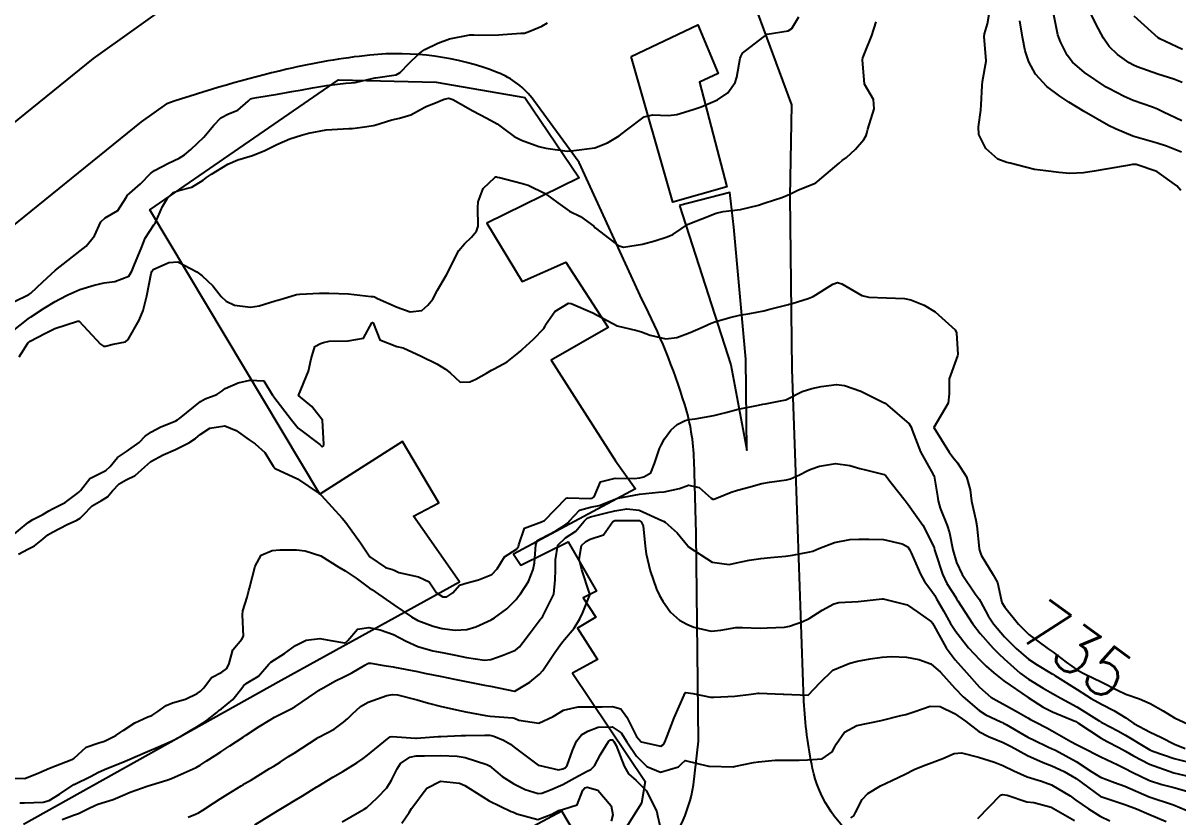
# Model space of a CAD drawing. Header units: metres. Extents: x 307586 to 320046, y 7427249 to 7434250.
# Drawn here: x 315339.7 to 315434.2, y 7432163.5 to 7432228.5 of the extents above; entities that cross this region are included whole.
import ezdxf
from ezdxf.enums import TextEntityAlignment as Align

# ---------------------------------------------------------------- set-up
doc = ezdxf.new("R2010")
doc.units = ezdxf.units.M
doc.header["$MEASUREMENT"] = 0
for name, color, linetype in [('Cotas', 45, 'Continuous'), ('Curvas de Nivel 1m', 11, 'Continuous'), ('Curvas de Nivel 5m', 15, 'Continuous'), ('Edificações', 30, 'Continuous'), ('Vias Primárias', 230, 'Continuous')]:
    doc.layers.add(name, color=color, linetype=linetype)
doc.styles.add('Style-STANDARD', font='STANDARD.shx')

msp = doc.modelspace()

# ---------------------------------------------------------------- linework, layer by layer
at = {"layer": 'Curvas de Nivel 1m', "flags": 128}
for points, elevation in [([(315338.318, 7432202.841), (315340.139, 7432204.283), (315340.249, 7432204.367), (315340.335, 7432204.425), (315341.469, 7432205.145), (315342.354, 7432205.698), (315342.718, 7432205.894), (315343.382, 7432206.245), (315344.367, 7432206.687), (315345.554, 7432207.035), (315346.373, 7432207.232), (315347.236, 7432207.339), (315348.379, 7432207.759), (315348.627, 7432208.186), (315348.801, 7432208.598), (315349.442, 7432210.174), (315349.719, 7432210.865), (315350.43, 7432211.969), (315350.515, 7432212.075), (315350.562, 7432212.159), (315351.13, 7432213.47), (315351.541, 7432214.149), (315352.005, 7432214.599), (315352.462, 7432214.776), (315353.551, 7432215.045), (315354.476, 7432215.626), (315354.747, 7432215.848), (315355.159, 7432216.11), (315356.491, 7432216.918), (315357.301, 7432217.276), (315358.499, 7432217.651), (315359.506, 7432218.055), (315360.508, 7432218.545), (315361.549, 7432218.993), (315362.516, 7432219.304), (315363.081, 7432219.451), (315364.52, 7432219.73), (315366.39, 7432219.84), (315366.522, 7432219.834), (315366.653, 7432219.837), (315367.487, 7432219.96), (315368.392, 7432220.084), (315368.525, 7432220.108), (315369.914, 7432220.547), (315370.535, 7432220.699), (315371.473, 7432220.977), (315372.548, 7432221.557), (315372.772, 7432221.675), (315373.328, 7432221.892), (315374.191, 7432222.249), (315374.557, 7432222.331), (315374.899, 7432222.217), (315375.523, 7432221.865), (315376.545, 7432221.301), (315377.675, 7432220.7), (315378.529, 7432220.227), (315379.067, 7432219.822), (315379.912, 7432219.205), (315380.514, 7432218.892), (315381.923, 7432218.372), (315382.507, 7432218.23), (315384.263, 7432218.005), (315384.505, 7432218.01), (315384.789, 7432218.039), (315386.508, 7432218.262), (315387.561, 7432218.671), (315388.518, 7432219.257), (315389.101, 7432219.701), (315390.544, 7432220.798), (315391.247, 7432220.972), (315392.545, 7432220.898), (315393.219, 7432220.98), (315394.55, 7432221.389), (315395.212, 7432221.63), (315396.559, 7432222.203), (315397.406, 7432222.76), (315398, 7432223.596), (315398.137, 7432224.037), (315398.413, 7432225.592), (315398.453, 7432225.743), (315398.607, 7432226.01), (315400.623, 7432227.56), (315402.343, 7432227.827), (315402.63, 7432228.02), (315403.207, 7432228.972)], 733), ([(315338.987, 7432205.667), (315340.199, 7432206.282), (315340.364, 7432206.388), (315341.339, 7432207.305), (315342.383, 7432208.26), (315344.399, 7432209.848), (315344.887, 7432210.233), (315345.574, 7432211.064), (315346.099, 7432212.215), (315346.436, 7432212.542), (315347.494, 7432213.148), (315348.153, 7432214.193), (315348.267, 7432214.381), (315348.458, 7432214.552), (315349.327, 7432215.32), (315350.157, 7432216.165), (315350.486, 7432216.42), (315351.639, 7432217.001), (315352.496, 7432217.418), (315352.94, 7432217.694), (315353.455, 7432218.13), (315353.993, 7432218.641), (315354.513, 7432219.136), (315355.346, 7432220.108), (315355.905, 7432220.727), (315356.537, 7432221.035), (315357.291, 7432221.333), (315358.153, 7432222.074), (315358.352, 7432222.275), (315358.556, 7432222.34), (315358.87, 7432222.379), (315360.559, 7432222.662), (315361.722, 7432222.868), (315362.563, 7432223.018), (315363.407, 7432223.169), (315364.567, 7432223.368), (315366.151, 7432223.559), (315366.569, 7432223.58), (315366.917, 7432223.619), (315368.392, 7432223.952), (315368.537, 7432223.987), (315368.574, 7432223.992), (315370.267, 7432224.235), (315370.58, 7432224.413), (315371.321, 7432225.184), (315372.06, 7432225.905), (315372.354, 7432226.154), (315372.607, 7432226.303), (315373.677, 7432226.824), (315374.616, 7432227.191), (315376.275, 7432227.511), (315376.619, 7432227.506), (315376.985, 7432227.48), (315378.62, 7432227.515), (315380.458, 7432227.639), (315380.621, 7432227.642), (315380.764, 7432227.656), (315381.198, 7432227.794), (315382.186, 7432228.226), (315382.63, 7432228.479)], 732), ([(315339.422, 7432201.167), (315340.119, 7432202.283), (315340.315, 7432202.465), (315341.502, 7432203.087), (315342.325, 7432203.492), (315344.187, 7432204.088), (315344.331, 7432204.075), (315346.074, 7432202.212), (315346.31, 7432202.038), (315346.478, 7432202.041), (315347.09, 7432202.202), (315348.102, 7432202.405), (315348.317, 7432202.602), (315349.225, 7432204.177), (315349.552, 7432204.964), (315349.86, 7432206.168), (315350.206, 7432207.988), (315350.262, 7432208.162), (315350.385, 7432208.32), (315351.649, 7432208.889), (315352.391, 7432208.94), (315353.951, 7432208.124), (315354.38, 7432207.805), (315355.256, 7432206.991), (315355.951, 7432206.096), (315356.357, 7432205.713), (315357.04, 7432205.395), (315358.35, 7432205.232), (315359.061, 7432205.35), (315360.358, 7432205.74), (315360.588, 7432205.809), (315361.305, 7432206.031), (315362.116, 7432206.272), (315362.366, 7432206.309), (315363.983, 7432206.388), (315364.367, 7432206.385), (315364.754, 7432206.382), (315366.367, 7432206.335), (315368.2, 7432206.117), (315368.364, 7432206.102), (315368.486, 7432206.07), (315368.745, 7432205.944), (315370.353, 7432205.231), (315371.409, 7432204.847), (315372.349, 7432204.972), (315372.857, 7432205.393), (315373.259, 7432205.891), (315373.637, 7432206.621), (315374.383, 7432207.88), (315375.395, 7432209.865), (315375.849, 7432210.421), (315376.42, 7432210.96), (315376.832, 7432211.441), (315376.962, 7432211.845), (315376.932, 7432213.361), (315376.956, 7432213.845), (315377.384, 7432214.926), (315378.323, 7432215.832), (315378.428, 7432215.886), (315378.484, 7432215.889), (315378.531, 7432215.877), (315378.712, 7432215.827), (315380.477, 7432215.378), (315381.056, 7432215.212), (315382.464, 7432214.539), (315383.477, 7432213.77), (315384.446, 7432213.072), (315385.339, 7432212.643), (315386.434, 7432211.85), (315386.556, 7432211.729), (315388.419, 7432210.28), (315388.864, 7432210.15), (315390.42, 7432210.374), (315391.439, 7432210.653), (315392.426, 7432210.987), (315392.901, 7432211.182), (315393.591, 7432211.648), (315394.093, 7432211.987), (315394.438, 7432212.133), (315395.26, 7432212.447), (315396.446, 7432212.923), (315397.004, 7432213.048), (315398.449, 7432213.223), (315399.911, 7432213.568), (315400.295, 7432213.723), (315400.456, 7432213.778), (315401.809, 7432214.2), (315402.467, 7432214.489), (315403.17, 7432214.836), (315404.481, 7432215.359), (315404.59, 7432215.41), (315404.744, 7432215.516), (315406.498, 7432217.02), (315406.764, 7432217.223), (315407.117, 7432217.484), (315407.846, 7432218.143), (315408.525, 7432218.955), (315408.714, 7432219.283), (315408.769, 7432219.466), (315408.868, 7432219.796), (315409.373, 7432221.458), (315409.32, 7432222.218), (315408.573, 7432223.47), (315408.418, 7432225.472), (315408.445, 7432225.631), (315408.609, 7432226.048), (315409.177, 7432227.462), (315409.53, 7432228.566)], 734), ([(315434.514, 7432217.902), (315433.298, 7432218.396), (315432.525, 7432218.635), (315430.627, 7432219.199), (315430.533, 7432219.231), (315429.132, 7432219.814), (315428.542, 7432220.103), (315426.553, 7432221.25), (315425.303, 7432222.011), (315424.565, 7432222.481), (315423.496, 7432223.291), (315422.588, 7432224.287), (315422.017, 7432225.306), (315421.735, 7432226.186), (315421.505, 7432227.311), (315421.296, 7432228.661)], 736), ([(315434.546, 7432220.467), (315433.046, 7432221.175), (315432.555, 7432221.429), (315432.145, 7432221.596), (315430.562, 7432222.144), (315429.819, 7432222.464), (315428.572, 7432223.113), (315428.37, 7432223.232), (315426.59, 7432224.42), (315425.608, 7432225.265), (315425.177, 7432225.84), (315424.62, 7432226.939), (315424.479, 7432227.281), (315424.412, 7432227.496), (315424.051, 7432229.286)], 737), ([(315434.58, 7432223.601), (315433.883, 7432223.868), (315432.589, 7432224.279), (315430.907, 7432224.888), (315430.6, 7432225.015), (315430.24, 7432225.205), (315429.275, 7432225.885), (315428.616, 7432226.563), (315428.142, 7432227.235), (315427.531, 7432228.35), (315427.106, 7432229.245)], 738), ([(315434.614, 7432226.299), (315432.75, 7432227.179), (315432.624, 7432227.262), (315432.072, 7432227.745), (315430.65, 7432229.022)], 739), ([(315339.351, 7432185.045), (315340.11, 7432185.451), (315340.674, 7432185.715), (315341.35, 7432186.268), (315341.769, 7432186.621), (315342.129, 7432186.824), (315343.338, 7432187.445), (315344.139, 7432187.82), (315344.399, 7432187.969), (315344.634, 7432188.225), (315345.396, 7432188.972), (315346.155, 7432189.426), (315346.642, 7432189.721), (315347.048, 7432190.201), (315347.585, 7432190.783), (315348.177, 7432191.101), (315348.903, 7432191.459), (315349.685, 7432192.168), (315350.197, 7432192.605), (315351.204, 7432193.148), (315352.207, 7432193.59), (315353.283, 7432194.124), (315353.837, 7432194.497), (315354.224, 7432194.818), (315355.007, 7432195.326), (315356.234, 7432195.52), (315357.174, 7432195.136), (315358.218, 7432194.396), (315358.728, 7432194.062), (315359.502, 7432193.347), (315360.195, 7432192.224), (315360.354, 7432192.038), (315362.18, 7432191.185), (315363.946, 7432189.993), (315364.072, 7432189.902), (315364.161, 7432189.824), (315365.848, 7432187.973), (315366.14, 7432187.631), (315367.332, 7432185.958), (315368.106, 7432184.822), (315369.389, 7432183.931), (315369.948, 7432183.779), (315370.091, 7432183.723), (315370.468, 7432183.538), (315372.086, 7432183.183), (315372.969, 7432182.774), (315373.561, 7432181.878), (315374.068, 7432181.538), (315374.396, 7432181.539), (315374.896, 7432181.862), (315375.445, 7432182.491), (315376.081, 7432182.695), (315376.988, 7432182.937), (315378.088, 7432183.378), (315378.526, 7432183.824), (315379.114, 7432184.808), (315380.117, 7432185.429), (315380.267, 7432185.652), (315380.288, 7432185.798), (315380.771, 7432187.159), (315382.142, 7432187.672), (315382.396, 7432187.776), (315384.171, 7432189.601), (315384.285, 7432189.636), (315386.171, 7432189.576), (315386.301, 7432189.599), (315386.466, 7432189.727), (315386.966, 7432190.941), (315388.188, 7432191.253), (315389.726, 7432191.225), (315390.189, 7432191.272), (315390.521, 7432191.345), (315391.088, 7432191.671), (315391.409, 7432192.46), (315391.819, 7432193.664), (315391.946, 7432193.934), (315392.225, 7432194.454), (315392.727, 7432195.163), (315393.259, 7432195.65), (315393.916, 7432195.973), (315394.247, 7432196.043), (315394.728, 7432196.113), (315396.25, 7432196.363), (315397.244, 7432196.609), (315398.256, 7432196.89), (315399.91, 7432197.215), (315400.26, 7432197.291), (315400.48, 7432197.339), (315401.575, 7432197.547), (315402.147, 7432197.658), (315402.265, 7432197.702), (315403.479, 7432198.324), (315404.279, 7432198.575), (315405.047, 7432198.743), (315406.284, 7432198.902), (315406.946, 7432198.82), (315408.276, 7432198.354), (315410.129, 7432197.442), (315410.221, 7432197.399), (315410.262, 7432197.376), (315410.474, 7432197.224), (315412.246, 7432195.694), (315412.401, 7432195.418), (315412.49, 7432195.166), (315413.152, 7432193.411), (315414.194, 7432191.537), (315414.253, 7432191.459), (315414.285, 7432191.399), (315414.554, 7432189.771), (315414.603, 7432189.394), (315414.773, 7432188.782), (315415.338, 7432187.382), (315415.525, 7432186.767), (315415.814, 7432185.375), (315416.108, 7432184.349), (315416.577, 7432183.365), (315417.635, 7432181.797), (315417.955, 7432181.351), (315418.071, 7432181.163), (315418.71, 7432179.991), (315419.13, 7432179.334), (315420.037, 7432178.273), (315421, 7432177.31), (315422.014, 7432176.446), (315422.708, 7432175.988), (315423.895, 7432175.272), (315424.002, 7432175.204), (315424.151, 7432175.118), (315425.984, 7432173.962), (315427.14, 7432173.238), (315427.968, 7432172.768), (315428.987, 7432172.239), (315429.957, 7432171.646), (315430.634, 7432171.193), (315431.946, 7432170.48), (315432.844, 7432170.069), (315433.936, 7432169.505), (315434.831, 7432169.141)], 736), ([(315338.302, 7432166.719), (315339.887, 7432166.696), (315341.009, 7432167.152), (315341.896, 7432167.525), (315343.731, 7432168.233), (315343.904, 7432168.359), (315344.893, 7432169.24), (315345.917, 7432169.606), (315346.381, 7432169.743), (315347.326, 7432170.196), (315347.684, 7432170.435), (315347.929, 7432170.618), (315348.883, 7432171.231), (315349.946, 7432171.716), (315350.256, 7432171.849), (315350.761, 7432172.152), (315351.446, 7432172.657), (315351.96, 7432172.866), (315353.022, 7432173.182), (315353.968, 7432173.627), (315354.26, 7432173.817), (315354.519, 7432174.105), (315355.153, 7432174.931), (315355.992, 7432175.372), (315356.403, 7432175.68), (315356.596, 7432176.084), (315356.898, 7432177.197), (315357.633, 7432178.074), (315357.772, 7432178.326), (315357.685, 7432180.074), (315357.717, 7432180.404), (315358.064, 7432181.509), (315358.178, 7432181.961), (315358.205, 7432182.068), (315358.27, 7432182.263), (315358.732, 7432184.06), (315359.205, 7432184.955), (315360.112, 7432185.343), (315360.749, 7432185.398), (315362.114, 7432185.395), (315362.816, 7432185.306), (315364.106, 7432184.889), (315365.575, 7432183.975), (315366.09, 7432183.657), (315366.981, 7432183.064), (315368.076, 7432182.26), (315368.257, 7432182.13), (315368.534, 7432181.943), (315370.057, 7432180.89), (315371.518, 7432179.905), (315372.04, 7432179.601), (315373.286, 7432179.132), (315374.034, 7432178.949), (315375.075, 7432178.817), (315376.033, 7432178.877), (315376.79, 7432179.088), (315378.041, 7432179.672), (315378.308, 7432179.826), (315379.302, 7432180.563), (315380.066, 7432181.331), (315380.271, 7432181.598), (315380.427, 7432181.796), (315381.078, 7432182.795), (315381.464, 7432183.786), (315381.573, 7432184.313), (315381.676, 7432185.784), (315381.796, 7432186.114), (315382.128, 7432186.318), (315383.325, 7432186.952), (315384.14, 7432187.464), (315384.307, 7432187.582), (315384.439, 7432187.747), (315385.263, 7432188.632), (315386.16, 7432188.866), (315386.869, 7432189.016), (315388.17, 7432189.539), (315388.3, 7432189.579), (315388.856, 7432189.7), (315390.176, 7432189.95), (315391.734, 7432190.108), (315392.178, 7432190.14), (315393.439, 7432190.389), (315394.183, 7432190.678), (315395.043, 7432190.488), (315396.043, 7432189.612), (315396.172, 7432189.532), (315396.253, 7432189.528), (315396.459, 7432189.607), (315397.666, 7432190.107), (315398.18, 7432190.273), (315399.126, 7432190.519), (315400.185, 7432190.799), (315400.82, 7432190.92), (315402.189, 7432191.115), (315402.521, 7432191.205), (315403.261, 7432191.529), (315403.878, 7432191.841), (315404.198, 7432191.981), (315404.912, 7432192.221), (315406.202, 7432192.444), (315407.395, 7432192.284), (315408.199, 7432192.036), (315408.653, 7432191.918), (315410.194, 7432191.542), (315410.327, 7432191.439), (315410.758, 7432190.864), (315411.904, 7432189.423), (315412.168, 7432189.095), (315413.349, 7432187.408), (315414.128, 7432185.917), (315414.27, 7432185.543), (315414.306, 7432185.397), (315414.382, 7432185.133), (315414.96, 7432183.387), (315415.329, 7432182.621), (315416.074, 7432181.451), (315416.124, 7432181.369), (315416.22, 7432181.22), (315417.412, 7432179.356), (315418.041, 7432178.54), (315419.122, 7432177.334), (315419.567, 7432176.876), (315420.014, 7432176.47), (315421.333, 7432175.307), (315421.996, 7432174.81), (315423.189, 7432174.077), (315423.978, 7432173.626), (315424.654, 7432173.263), (315425.966, 7432172.536), (315427.794, 7432171.392), (315427.954, 7432171.29), (315427.993, 7432171.269), (315428.064, 7432171.228), (315429.311, 7432170.574), (315429.943, 7432170.221), (315431.654, 7432169.183), (315431.931, 7432169.033), (315432.178, 7432168.927), (315433.92, 7432168.317), (315435.013, 7432168.042)], 737), ([(315339.464, 7432164.68), (315339.859, 7432164.686), (315341.384, 7432164.741), (315341.862, 7432164.889), (315342.709, 7432165.409), (315343.882, 7432166.18), (315343.916, 7432166.197), (315343.972, 7432166.229), (315345.247, 7432166.859), (315345.893, 7432167.191), (315346.594, 7432167.505), (315347.901, 7432168.026), (315348.271, 7432168.184), (315349.91, 7432168.888), (315350.804, 7432169.261), (315351.919, 7432169.762), (315352.606, 7432170.13), (315353.426, 7432170.622), (315353.935, 7432170.908), (315354.676, 7432171.369), (315355.574, 7432172.094), (315355.783, 7432172.264), (315355.956, 7432172.382), (315356.904, 7432173.14), (315357.63, 7432174.073), (315357.777, 7432174.271), (315357.978, 7432174.441), (315358.999, 7432175.043), (315359.84, 7432176.042), (315360.005, 7432176.205), (315361.135, 7432176.906), (315362.018, 7432177.573), (315362.885, 7432178.007), (315364.024, 7432178.139), (315364.922, 7432177.981), (315366.021, 7432177.793), (315366.16, 7432177.831), (315366.299, 7432177.967), (315367.096, 7432178.896), (315368.034, 7432179.045), (315368.947, 7432178.852), (315370.028, 7432178.466), (315371.084, 7432177.909), (315372.019, 7432177.478), (315373.272, 7432177.138), (315374.014, 7432176.987), (315375.107, 7432176.764), (315376.01, 7432176.582), (315377.486, 7432176.357), (315378.009, 7432176.403), (315378.942, 7432176.746), (315380.017, 7432177.191), (315380.356, 7432177.46), (315380.632, 7432177.794), (315381.229, 7432178.59), (315382.052, 7432179.689), (315382.089, 7432179.743), (315382.117, 7432179.779), (315382.252, 7432179.974), (315383.166, 7432181.764), (315383.266, 7432182.944), (315383.288, 7432183.762), (315383.291, 7432184.577), (315383.494, 7432185.759), (315384.129, 7432186.358), (315384.97, 7432186.906), (315385.649, 7432187.735), (315385.893, 7432187.987), (315386.148, 7432188.077), (315387.461, 7432188.409), (315388.156, 7432188.585), (315389.125, 7432188.729), (315390.157, 7432188.633), (315392.012, 7432187.794), (315392.144, 7432187.728), (315392.277, 7432187.658), (315393.265, 7432186.773), (315394.124, 7432185.701), (315394.188, 7432185.629), (315396.104, 7432184.365), (315397.501, 7432184.197), (315398.104, 7432184.327), (315399.151, 7432184.531), (315400.11, 7432184.672), (315400.9, 7432184.763), (315402.113, 7432184.876), (315402.692, 7432184.954), (315404.119, 7432185.223), (315404.341, 7432185.287), (315404.846, 7432185.503), (315406.128, 7432185.987), (315407.379, 7432186.229), (315408.131, 7432186.259), (315408.942, 7432186.269), (315410.131, 7432186.218), (315411.673, 7432185.879), (315412.125, 7432185.621), (315412.265, 7432185.419), (315412.389, 7432185.147), (315413.158, 7432183.409), (315413.489, 7432182.808), (315414.079, 7432182.013), (315414.328, 7432181.64), (315414.473, 7432181.386), (315415.044, 7432180.399), (315415.631, 7432179.374), (315416.043, 7432178.705), (315417.101, 7432177.359), (315418.013, 7432176.39), (315418.542, 7432175.876), (315419.16, 7432175.333), (315419.993, 7432174.68), (315421.973, 7432173.3), (315423.21, 7432172.526), (315423.962, 7432172.138), (315425.863, 7432171.341), (315425.953, 7432171.298), (315426.031, 7432171.249), (315427.941, 7432169.994), (315428.429, 7432169.714), (315429.394, 7432169.208), (315429.929, 7432168.916), (315430.585, 7432168.532), (315431.913, 7432167.854), (315433.903, 7432167.15), (315435.898, 7432166.683)], 738), ([(315342.934, 7432163.334), (315343.847, 7432163.672), (315344.252, 7432163.823), (315345.077, 7432164.218), (315345.591, 7432164.479), (315345.859, 7432164.584), (315347.104, 7432164.957), (315347.869, 7432165.292), (315348.484, 7432165.57), (315349.881, 7432166.047), (315349.965, 7432166.076), (315350.247, 7432166.156), (315351.495, 7432166.536), (315351.888, 7432166.693), (315352.924, 7432167.155), (315353.898, 7432167.593), (315354.223, 7432167.783), (315354.72, 7432168.102), (315355.438, 7432168.564), (315355.911, 7432168.874), (315356.645, 7432169.353), (315357.753, 7432170.072), (315357.854, 7432170.141), (315357.925, 7432170.189), (315359.048, 7432170.942), (315359.945, 7432171.495), (315360.292, 7432171.693), (315360.95, 7432172.03), (315361.619, 7432172.36), (315361.958, 7432172.553), (315363.691, 7432173.715), (315363.972, 7432173.905), (315364.019, 7432173.943), (315364.088, 7432173.989), (315365.301, 7432174.659), (315365.988, 7432174.988), (315366.639, 7432175.318), (315367.694, 7432175.953), (315367.881, 7432176.075), (315368.005, 7432176.123), (315368.179, 7432176.121), (315369.251, 7432175.931), (315370.001, 7432175.816), (315370.123, 7432175.797), (315371.996, 7432175.428), (315372.577, 7432175.308), (315373.99, 7432175.021), (315375.039, 7432174.807), (315375.984, 7432174.618), (315377.5, 7432174.315), (315377.979, 7432174.223), (315379.943, 7432173.831), (315379.973, 7432173.83), (315381.203, 7432174.569), (315381.994, 7432175.209), (315382.269, 7432175.506), (315382.437, 7432175.773), (315383.239, 7432176.985), (315383.8, 7432177.753), (315383.896, 7432177.881), (315384.027, 7432178.04), (315384.812, 7432178.972), (315385.281, 7432179.738), (315385.532, 7432180.261), (315386.072, 7432181.616), (315386.109, 7432181.693), (315386.11, 7432181.73), (315386.074, 7432181.831), (315385.439, 7432183.737), (315385.233, 7432184.612), (315385.423, 7432185.737), (315385.786, 7432186.074), (315386.128, 7432186.246), (315387.233, 7432186.618), (315387.979, 7432187.712), (315388.086, 7432187.768), (315388.144, 7432187.775), (315390.029, 7432187.798), (315390.144, 7432187.783), (315390.302, 7432187.678), (315390.463, 7432187.354), (315390.625, 7432185.675), (315390.723, 7432185.065), (315391.047, 7432183.67), (315391.571, 7432182.172), (315391.812, 7432181.663), (315392.068, 7432181.174), (315392.698, 7432180.289), (315393.443, 7432179.639), (315394.048, 7432179.295), (315394.611, 7432179.057), (315396.04, 7432178.731), (315396.836, 7432178.807), (315398.045, 7432179.04), (315398.586, 7432179.041), (315400.044, 7432178.968), (315400.605, 7432178.993), (315402.046, 7432179.066), (315402.449, 7432179.132), (315403.546, 7432179.518), (315404.056, 7432179.777), (315405.117, 7432180.445), (315406.068, 7432180.97), (315406.487, 7432181.067), (315408.07, 7432181.166), (315410.018, 7432181.386), (315410.072, 7432181.391), (315410.121, 7432181.391), (315412.068, 7432180.88), (315412.935, 7432180.281), (315414.054, 7432179.49), (315414.139, 7432179.389), (315414.243, 7432179.195), (315415.263, 7432177.378), (315416.013, 7432176.396), (315416.935, 7432175.361), (315417.985, 7432174.156), (315418.923, 7432173.336), (315419.598, 7432172.954), (315419.967, 7432172.761), (315421.195, 7432172.073), (315421.956, 7432171.638), (315422.174, 7432171.516), (315422.593, 7432171.29), (315423.498, 7432170.827), (315423.946, 7432170.586), (315425.475, 7432169.717), (315425.935, 7432169.469), (315426.356, 7432169.246), (315427.921, 7432168.454), (315429.308, 7432167.813), (315429.907, 7432167.505), (315430.474, 7432167.194), (315431.896, 7432166.516), (315432.909, 7432166.181), (315433.891, 7432165.934), (315435.535, 7432165.485)], 739), ([(315358.681, 7432162.897), (315359.849, 7432163.608), (315360.544, 7432164.033), (315361.36, 7432164.525), (315361.865, 7432164.827), (315362.605, 7432165.276), (315363.76, 7432165.992), (315363.884, 7432166.065), (315365.08, 7432166.789), (315365.896, 7432167.267), (315366.337, 7432167.527), (315367.038, 7432167.959), (315367.554, 7432168.306), (315367.909, 7432168.586), (315369.537, 7432169.926), (315369.762, 7432170.086), (315369.926, 7432170.126), (315371.853, 7432169.971), (315371.924, 7432169.973), (315373.685, 7432170.115), (315373.927, 7432170.126), (315375.582, 7432170.2), (315375.928, 7432170.211), (315377.522, 7432170.241), (315377.929, 7432170.226), (315378.262, 7432170.159), (315379.054, 7432169.813), (315379.605, 7432169.482), (315379.925, 7432169.254), (315381.869, 7432167.78), (315381.903, 7432167.762), (315383.55, 7432167.406), (315383.9, 7432167.474), (315384.08, 7432167.569), (315384.247, 7432167.747), (315384.697, 7432168.966), (315385.025, 7432169.739), (315385.428, 7432170.245), (315385.941, 7432170.548), (315386.787, 7432170.879), (315387.945, 7432170.911), (315388.669, 7432170.428), (315389.121, 7432169.692), (315389.915, 7432168.511), (315390.78, 7432167.671), (315391.898, 7432167.192), (315393.375, 7432167.638), (315393.639, 7432167.902), (315393.911, 7432168.166), (315395.812, 7432167.703), (315395.904, 7432167.684), (315397.844, 7432167.651), (315397.904, 7432167.656), (315399.49, 7432167.985), (315399.91, 7432168.058), (315401.272, 7432168.187), (315401.913, 7432168.192), (315403.242, 7432168.191), (315403.913, 7432168.197), (315405.109, 7432168.304), (315405.923, 7432168.858), (315406.148, 7432169.27), (315406.252, 7432169.487), (315406.957, 7432170.466), (315407.948, 7432171.007), (315409.953, 7432171.44), (315411.558, 7432171.823), (315411.958, 7432171.918), (315412.711, 7432172.159), (315413.965, 7432172.596), (315414.785, 7432172.562), (315415.959, 7432172.005), (315416.857, 7432171.361), (315417.945, 7432170.541), (315418.726, 7432170.124), (315419.936, 7432169.638), (315420.572, 7432169.314), (315421.922, 7432168.558), (315423.191, 7432168.004), (315423.91, 7432167.714), (315424.918, 7432167.26), (315425.897, 7432166.688), (315427.857, 7432165.23), (315427.883, 7432165.216), (315427.911, 7432165.201), (315429.873, 7432164.558), (315430.85, 7432164.209), (315431.862, 7432163.779), (315433.279, 7432163.159)], 741), ([(315365.845, 7432163.145), (315367.264, 7432163.956), (315367.638, 7432164.17), (315367.859, 7432164.325), (315368.71, 7432165.098), (315369.485, 7432165.926), (315369.889, 7432166.556), (315370.334, 7432167.48), (315370.62, 7432167.913), (315371.375, 7432168.438), (315371.909, 7432168.535), (315372.566, 7432168.546), (315373.91, 7432168.556), (315375.26, 7432168.506), (315375.908, 7432168.408), (315377.691, 7432167.832), (315377.902, 7432167.711), (315378.937, 7432166.858), (315379.887, 7432166.249), (315380.808, 7432165.791), (315381.878, 7432165.445), (315382.17, 7432165.485), (315382.882, 7432165.765), (315383.887, 7432166.183), (315384.885, 7432166.748), (315385.899, 7432167.29), (315386.2, 7432167.427), (315386.485, 7432167.724), (315386.984, 7432168.652), (315387.625, 7432169.713), (315387.799, 7432169.847), (315387.934, 7432169.857), (315388.023, 7432169.798), (315388.084, 7432169.708), (315388.261, 7432169.372), (315388.918, 7432167.695), (315389.269, 7432167.062), (315389.891, 7432166.51), (315390.736, 7432165.671), (315391.576, 7432163.944), (315391.649, 7432163.662), (315391.845, 7432162.826)], 742), ([(315407.466, 7432163.474), (315407.696, 7432163.631), (315407.859, 7432163.89), (315408.381, 7432164.957), (315408.855, 7432165.455), (315409.889, 7432166.077), (315410.807, 7432166.518), (315411.899, 7432167.049), (315412.633, 7432167.409), (315413.528, 7432167.777), (315413.911, 7432167.904), (315414.984, 7432168.312), (315415.923, 7432168.734), (315416.514, 7432168.774), (315417.919, 7432168.427), (315419.218, 7432168.026), (315419.909, 7432167.749), (315420.811, 7432167.311), (315421.898, 7432166.825), (315423.065, 7432166.453), (315423.892, 7432166.156), (315425.416, 7432165.255), (315425.878, 7432164.921), (315426.899, 7432164.208), (315427.859, 7432163.616), (315428.656, 7432163.218)], 742), ([(315370.73, 7432163.025), (315371.317, 7432163.905), (315371.523, 7432164.238), (315371.865, 7432164.705), (315372.379, 7432165.389), (315372.76, 7432165.887), (315373.889, 7432166.464), (315375.44, 7432166.302), (315375.886, 7432166.115), (315376.308, 7432165.846), (315377.868, 7432164.853), (315379.673, 7432163.986), (315379.855, 7432163.917), (315380.135, 7432163.797), (315381.848, 7432163.333), (315382.986, 7432163.763), (315383.54, 7432164.072), (315383.859, 7432164.147), (315385.064, 7432164.539), (315385.543, 7432165.733), (315385.696, 7432165.921), (315385.885, 7432165.971), (315386.748, 7432165.721), (315387.864, 7432164.457), (315388, 7432163.708), (315387.848, 7432163.185)], 743), ([(315417.854, 7432163.425), (315419.712, 7432165.323), (315419.883, 7432165.369), (315420.247, 7432165.316), (315421.875, 7432164.786), (315422.452, 7432164.713), (315423.869, 7432164.343), (315425.778, 7432163.251)], 743)]:
    msp.add_lwpolyline(points, dxfattribs=dict(at, elevation=elevation))
at = {"layer": 'Curvas de Nivel 5m', "flags": 128}
for points, elevation in [([(315434.477, 7432214.773), (315434.148, 7432215.163), (315432.494, 7432216.322), (315430.801, 7432216.896), (315430.5, 7432216.897), (315430.111, 7432216.818), (315428.496, 7432216.556), (315427.375, 7432216.36), (315426.492, 7432216.207), (315425.388, 7432216.163), (315424.493, 7432216.25), (315423.41, 7432216.375), (315422.495, 7432216.5), (315421.859, 7432216.669), (315420.5, 7432217.008), (315420.235, 7432217.059), (315419.502, 7432217.335), (315418.516, 7432218.21), (315417.931, 7432219.356), (315417.912, 7432219.984), (315418.097, 7432221.355), (315418.126, 7432221.786), (315418.201, 7432223.354), (315418.246, 7432223.685), (315418.538, 7432225.351), (315418.539, 7432225.416), (315418.369, 7432227.353), (315418.394, 7432227.584), (315418.639, 7432228.414), (315418.791, 7432229.207)], 735), ([(315338.554, 7432186.304), (315340.136, 7432187.619), (315340.541, 7432187.873), (315341.354, 7432188.268), (315341.832, 7432188.578), (315342.148, 7432188.735), (315343.165, 7432189.257), (315344.16, 7432189.984), (315344.3, 7432190.091), (315344.428, 7432190.227), (315345.187, 7432191.21), (315346.185, 7432191.707), (315346.515, 7432191.88), (315346.857, 7432192.203), (315347.45, 7432192.948), (315348.205, 7432193.419), (315349.24, 7432194.175), (315349.709, 7432194.679), (315350.226, 7432195.05), (315350.961, 7432195.424), (315352.24, 7432195.928), (315352.373, 7432196.006), (315352.527, 7432196.136), (315354.257, 7432197.522), (315354.642, 7432197.724), (315355.584, 7432198.097), (315355.995, 7432198.363), (315356.268, 7432198.575), (315357.32, 7432199.032), (315358.275, 7432199.268), (315359.427, 7432199.205), (315360.129, 7432198.042), (315360.193, 7432197.972), (315360.262, 7432197.91), (315361.705, 7432196.025), (315362.233, 7432195.345), (315364.014, 7432193.993), (315364.115, 7432193.894), (315364.211, 7432193.811), (315364.305, 7432193.896), (315364.338, 7432193.989), (315364.243, 7432195.99), (315363.365, 7432197.114), (315362.263, 7432198.02), (315363.096, 7432200.008), (315363.297, 7432201.006), (315363.593, 7432202.007), (315364.062, 7432202.256), (315364.316, 7432202.341), (315364.775, 7432202.45), (315366.318, 7432202.48), (315367.577, 7432202.701), (315368.269, 7432203.951), (315368.313, 7432203.97), (315368.333, 7432203.968), (315368.364, 7432203.95), (315368.927, 7432202.549), (315370.314, 7432202.006), (315370.835, 7432201.915), (315372.303, 7432201.219), (315373.575, 7432200.606), (315374.287, 7432200.166), (315374.673, 7432199.874), (315375.506, 7432199.092), (315376.276, 7432199.14), (315376.771, 7432199.352), (315377.641, 7432199.836), (315378.047, 7432200.072), (315378.288, 7432200.197), (315379.353, 7432200.759), (315380.309, 7432201.534), (315380.449, 7432201.661), (315380.606, 7432201.797), (315381.487, 7432202.623), (315382.33, 7432203.501), (315382.439, 7432203.672), (315382.486, 7432203.778), (315383.233, 7432204.888), (315384.36, 7432205.56), (315384.576, 7432205.541), (315386.348, 7432204.765), (315388.333, 7432203.71), (315389.96, 7432203.316), (315390.328, 7432203.208), (315391.055, 7432202.944), (315392.323, 7432202.648), (315393.231, 7432202.743), (315394.328, 7432203.158), (315395.37, 7432203.624), (315396.033, 7432203.919), (315396.339, 7432204.028), (315397.567, 7432204.376), (315398.348, 7432204.567), (315399.207, 7432204.72), (315400.354, 7432204.946), (315400.84, 7432205.071), (315402.362, 7432205.46), (315402.422, 7432205.479), (315402.651, 7432205.537), (315403.959, 7432205.932), (315404.369, 7432206.116), (315405.998, 7432207.115), (315406.381, 7432207.264), (315406.733, 7432207.133), (315408.37, 7432206.184), (315408.946, 7432206.039), (315410.369, 7432206.006), (315411.86, 7432205.933), (315412.367, 7432205.845), (315413.476, 7432205.409), (315414.355, 7432204.842), (315416.001, 7432203.375), (315416.104, 7432203.147), (315416.233, 7432201.371), (315416.201, 7432201.261), (315415.518, 7432199.382), (315415.505, 7432198.151), (315415.417, 7432197.383), (315414.243, 7432195.4), (315415.5, 7432193.381), (315415.81, 7432192.977), (315416.204, 7432192.502), (315416.921, 7432191.363), (315417.236, 7432190.306), (315417.348, 7432189.358), (315417.684, 7432187.82), (315417.78, 7432187.354), (315417.975, 7432185.501), (315417.998, 7432185.351), (315418.117, 7432184.95), (315419.104, 7432183.335), (315419.458, 7432182.701), (315419.766, 7432181.325), (315419.833, 7432181.086), (315420.067, 7432180.692), (315421.172, 7432179.309), (315422.04, 7432178.471), (315423.608, 7432177.276), (315423.869, 7432177.12), (315424.02, 7432177.021), (315425.083, 7432176.188), (315426.006, 7432175.55), (315426.576, 7432175.244), (315427.993, 7432174.556), (315429.294, 7432173.9), (315429.979, 7432173.593), (315431.083, 7432173.189), (315431.969, 7432172.807), (315433.023, 7432172.223), (315433.958, 7432171.633), (315435.057, 7432171.139)], 735), ([(315353.251, 7432163.523), (315353.849, 7432163.76), (315354.082, 7432163.877), (315354.441, 7432164.104), (315355.303, 7432164.653), (315355.867, 7432165.019), (315356.524, 7432165.433), (315357.571, 7432166.073), (315357.766, 7432166.189), (315357.885, 7432166.264), (315358.41, 7432166.584), (315359.897, 7432167.493), (315360.237, 7432167.699), (315360.77, 7432168.031), (315361.461, 7432168.471), (315361.91, 7432168.765), (315363.803, 7432169.992), (315363.879, 7432170.035), (315363.924, 7432170.059), (315365.183, 7432170.729), (315365.943, 7432171.278), (315366.31, 7432171.603), (315366.685, 7432171.963), (315367.353, 7432172.562), (315367.963, 7432172.94), (315369.505, 7432173.463), (315369.969, 7432173.547), (315370.369, 7432173.516), (315371.965, 7432173.106), (315372.914, 7432172.837), (315373.96, 7432172.58), (315375.586, 7432172.224), (315375.956, 7432172.145), (315377.571, 7432171.834), (315377.952, 7432171.792), (315379.806, 7432171.658), (315379.951, 7432171.62), (315380.29, 7432171.456), (315381.947, 7432171.222), (315383.106, 7432171.763), (315383.958, 7432172.276), (315385.161, 7432172.538), (315385.961, 7432172.55), (315387.122, 7432172.558), (315387.962, 7432172.569), (315388.645, 7432172.385), (315389.135, 7432171.692), (315389.414, 7432171.154), (315389.937, 7432170.111), (315390.295, 7432169.676), (315391.928, 7432169.322), (315392.129, 7432169.458), (315392.238, 7432169.655), (315392.435, 7432170.15), (315392.997, 7432171.644), (315393.839, 7432173.5), (315393.889, 7432173.631), (315393.913, 7432173.691), (315393.974, 7432173.721), (315394.544, 7432173.624), (315395.97, 7432173.345), (315396.246, 7432173.331), (315397.971, 7432173.422), (315399.296, 7432173.57), (315399.879, 7432173.656), (315399.974, 7432173.657), (315401.923, 7432173.591), (315401.974, 7432173.588), (315403.973, 7432173.51), (315404.966, 7432174.522), (315405.944, 7432175.491), (315405.975, 7432175.519), (315406.003, 7432175.54), (315407.378, 7432176.108), (315408.011, 7432176.29), (315409.038, 7432176.479), (315410.015, 7432176.602), (315410.796, 7432176.651), (315412.015, 7432176.601), (315413.036, 7432176.427), (315414.01, 7432176.053), (315414.793, 7432175.382), (315415.983, 7432174.073), (315416.669, 7432173.363), (315417.962, 7432172.244), (315418.52, 7432171.903), (315419.737, 7432171.323), (315419.885, 7432171.254), (315419.952, 7432171.221), (315420.164, 7432171.105), (315421.941, 7432170.077), (315422.454, 7432169.808), (315423.58, 7432169.275), (315423.931, 7432169.117), (315424.199, 7432168.997), (315425.915, 7432168.083), (315427.186, 7432167.237), (315427.898, 7432166.786), (315429.027, 7432166.345), (315429.891, 7432166.047), (315431.883, 7432165.18), (315433.874, 7432164.527), (315434.914, 7432164.092)], 740)]:
    msp.add_lwpolyline(points, dxfattribs=dict(at, elevation=elevation))
at = {"layer": 'Edificações'}
msp.add_lwpolyline([(315389.499, 7432225.737), (315394.944, 7432228.317), (315396.619, 7432224.343), (315395.083, 7432223.646), (315397.317, 7432215.07), (315392.91, 7432213.809)], close=True, dxfattribs=at)
for points in [[(315339.76, 7432162.958), (315360.854, 7432174.733), (315375.437, 7432182.776), (315371.69, 7432188.147), (315373.745, 7432189.233), (315370.784, 7432194.243), (315364.008, 7432189.929), (315350.107, 7432213.185), (315365.529, 7432223.824), (315373.527, 7432223.643), (315380.798, 7432222.372), (315385.239, 7432215.807), (315377.665, 7432212.115), (315380.573, 7432207.334), (315384.148, 7432208.908), (315387.602, 7432203.582), (315382.937, 7432200.895), (315388.208, 7432192.665), (315389.844, 7432190.365), (315379.857, 7432185.045), (315380.465, 7432184.134), (315384.342, 7432186.032), (315386.66, 7432182.008), (315385.562, 7432181.457), (315386.594, 7432179.892), (315385.103, 7432178.976), (315386.746, 7432176.419), (315384.682, 7432175.299), (315390.644, 7432166.444), (315390.338, 7432164.669), (315388.886, 7432162.379)], [(315386.211, 7432159.975), (315383.804, 7432164.02), (315366.678, 7432154.853)]]:
    msp.add_lwpolyline(points, dxfattribs=at)
at = {"layer": 'Vias Primárias'}
for points, elevation in [([(315403.625, 7432173.011), (315402.955, 7432191.761), (315402.662, 7432200.123), (315402.495, 7432214.274), (315402.623, 7432221.769), (315399.61, 7432229.959), (315399.9, 7432231.878), (315403.064, 7432232.977), (315403.17, 7432238.788), (315418.698, 7432249.29), (315442.267, 7432264.278), (315460.514, 7432276.734), (315476.05, 7432287.598, -0.030225), (315481.62, 7432291.012, -0.15165), (315486.262, 7432291.897, -0.168328), (315492.254, 7432289.031, -0.199049), (315495.254, 7432281.899, -0.14343), (315493.777, 7432276.757), (315485.461, 7432265.813), (315470.35, 7432246.572), (315463.465, 7432236.972, 0.209908), (315461.269, 7432226.585, 0.081155)], 753.955), ([(315403.625, 7432173.011), (315402.955, 7432191.761), (315402.662, 7432200.123), (315402.495, 7432214.274), (315402.623, 7432221.769), (315399.61, 7432229.959), (315399.9, 7432231.878), (315403.064, 7432232.977), (315403.17, 7432238.788), (315418.698, 7432249.29), (315442.267, 7432264.278), (315460.514, 7432276.734), (315476.05, 7432287.598, -0.030225), (315481.62, 7432291.012, -0.15165), (315486.262, 7432291.897, -0.168328), (315492.254, 7432289.031, -0.199049), (315495.254, 7432281.899, -0.14343), (315493.777, 7432276.757), (315485.461, 7432265.813), (315470.35, 7432246.572), (315463.465, 7432236.972, 0.209908), (315461.269, 7432226.585, 0.081155)], 753.955), ([(315391.599, 7432160.049, 0.148252), (315394.596, 7432166.156), (315394.997, 7432169.731), (315394.796, 7432186.714), (315394.635, 7432192.684, 0.068523), (315393.875, 7432197.274, 0.042494), (315390.395, 7432205.846), (315385.237, 7432217.077), (315381.521, 7432222.146, 0.142825), (315378.536, 7432224.436, 0.118898), (315368.095, 7432225.843, 0.032671), (315361.305, 7432224.692, 0.023454), (315351.491, 7432221.867, 6.059275)], 737.804), ([(315391.599, 7432160.049, 0.148252), (315394.596, 7432166.156), (315394.997, 7432169.731), (315394.796, 7432186.714), (315394.635, 7432192.684, 0.068523), (315393.875, 7432197.274, 0.042494), (315390.395, 7432205.846), (315385.237, 7432217.077), (315381.521, 7432222.146, 0.142825), (315378.536, 7432224.436, 0.118898), (315368.095, 7432225.843, 0.032671), (315361.305, 7432224.692, 0.023454), (315351.491, 7432221.867, 6.059275)], 737.804), ([(315473.236, 7432106.713), (315468.452, 7432114.818), (315463.437, 7432122.64), (315462.14, 7432124.15), (315459.886, 7432125.651), (315442.935, 7432136.873), (315415.662, 7432155.794), (315407.926, 7432161.779, -0.177468), (315404.336, 7432167.49, -0.040901), (315403.625, 7432173.011)], 753.955), ([(315473.236, 7432106.713), (315468.452, 7432114.818), (315463.437, 7432122.64), (315462.14, 7432124.15), (315459.886, 7432125.651), (315442.935, 7432136.873), (315415.662, 7432155.794), (315407.926, 7432161.779, -0.177468), (315404.336, 7432167.49, -0.040901), (315403.625, 7432173.011)], 753.955)]:
    msp.add_lwpolyline(points, format="xyb", dxfattribs=dict(at, elevation=elevation))
for points in [[(315196.842, 7431993.039), (315205.124, 7432003.472), (315208.895, 7432010.676), (315212.419, 7432017.988), (315213.805, 7432021.418), (315220.277, 7432036.027), (315228.777, 7432055.259), (315234.884, 7432068.957), (315242.118, 7432085.34), (315250.319, 7432103.442), (315258.404, 7432121.178), (315261.658, 7432126.976), (315265.578, 7432134.111), (315273.213, 7432146.834), (315281.356, 7432159.105), (315289.144, 7432169.618), (315298.375, 7432180.948), (315306.856, 7432190.842), (315312.399, 7432196.489), (315320.722, 7432204.389), (315332.706, 7432215.234), (315345.483, 7432225.566), (315358.243, 7432234.667)], [(315196.842, 7431993.039), (315205.124, 7432003.472), (315208.895, 7432010.676), (315212.419, 7432017.988), (315213.805, 7432021.418), (315220.277, 7432036.027), (315228.777, 7432055.259), (315234.884, 7432068.957), (315242.118, 7432085.34), (315250.319, 7432103.442), (315258.404, 7432121.178), (315261.658, 7432126.976), (315265.578, 7432134.111), (315273.213, 7432146.834), (315281.356, 7432159.105), (315289.144, 7432169.618), (315298.375, 7432180.948), (315306.856, 7432190.842), (315312.399, 7432196.489), (315320.722, 7432204.389), (315332.706, 7432215.234), (315345.483, 7432225.566), (315358.243, 7432234.667)], [(315218.959, 7432016.824), (315226.22, 7432033.394), (315234.718, 7432052.621), (315240.825, 7432066.32), (315248.052, 7432082.686), (315256.236, 7432100.753), (315264.206, 7432118.235), (315267.34, 7432123.821), (315271.216, 7432130.872), (315278.711, 7432143.363), (315286.679, 7432155.371), (315294.278, 7432165.628), (315303.363, 7432176.779), (315311.648, 7432186.445), (315316.957, 7432191.853), (315325.141, 7432199.621), (315336.934, 7432210.293), (315349.417, 7432220.388), (315351.491, 7432221.867)], [(315218.959, 7432016.824), (315226.22, 7432033.394), (315234.718, 7432052.621), (315240.825, 7432066.32), (315248.052, 7432082.686), (315256.236, 7432100.753), (315264.206, 7432118.235), (315267.34, 7432123.821), (315271.216, 7432130.872), (315278.711, 7432143.363), (315286.679, 7432155.371), (315294.278, 7432165.628), (315303.363, 7432176.779), (315311.648, 7432186.445), (315316.957, 7432191.853), (315325.141, 7432199.621), (315336.934, 7432210.293), (315349.417, 7432220.388), (315351.491, 7432221.867)]]:
    msp.add_lwpolyline(points, dxfattribs=at)
msp.add_lwpolyline([(315393.432, 7432213.542), (315397.648, 7432200.522), (315398.958, 7432193.546), (315398.865, 7432200.991), (315397.882, 7432211.763), (315397.554, 7432214.615)], close=True, dxfattribs=at)
msp.add_lwpolyline([(315393.432, 7432213.542), (315397.648, 7432200.522), (315398.958, 7432193.546), (315398.865, 7432200.991), (315397.882, 7432211.763), (315397.554, 7432214.615)], close=True, dxfattribs=at)

# ---------------------------------------------------------------- texts
at = {"layer": 'Cotas', "style": 'Style-STANDARD'}
msp.add_text('735', height=4, rotation=324.04559, dxfattribs=at).set_placement((315425.967, 7432177.212, 735), align=Align.MIDDLE_CENTER)

doc.saveas('drawing.dxf')
